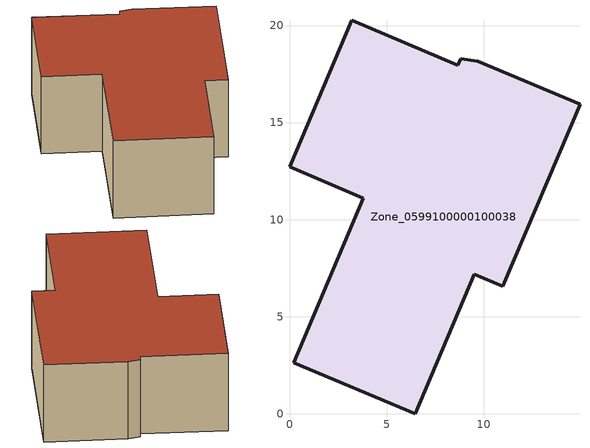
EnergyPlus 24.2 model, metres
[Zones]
Zone_0599100000100038
 floor ground (C_G): 0.21,2.63 3.79,11.11 0,12.72 3.2,20.27 8.68,17.95 8.83,18.29 9.7,18.17 14.97,15.94 10.98,6.56 9.52,7.18 6.49,0 z0
 wall outside (C_F): 3.79,11.11 0.21,2.63 6.49,0 9.52,7.18 10.98,6.56 14.97,15.94 9.7,18.17 8.83,18.29 8.68,17.95 3.2,20.27 0,12.72 3.79,11.11 z0:5.96
 roof outside (C_R): 9.7,18.17 8.83,18.29 8.68,17.95 3.2,20.27 0,12.72 3.79,11.11 0.21,2.63 6.49,0 9.52,7.18 10.98,6.56 14.97,15.94 z5.96
[BUILDING]
Pand.0599100000100038: North Axis=0; Terrain=City; Loads Convergence Tolerance Value=0.04; Temperature Convergence Tolerance Value=0.4; Solar Distribution=FullExterior; Maximum Number of Warmup Days=25; Minimum Number of Warmup Days=1
[Site:Location]
Rotterdam.The.Hague.AP_ZH_NLD Design_Conditions: Latitude=51.96; Longitude=4.45; Time Zone=1; Elevation=-4.5
[SITE:GROUNDTEMPERATURE:BUILDINGSURFACE]
18, 18, 18, 18, 18, 18, 18, 18, 18, 18, 18, 18
[MATERIAL] Thermal Absorptance=0.9; Solar Absorptance=0.7; Visible Absorptance=0.7
Name | Roughness | Thickness | Conductivity | Density | Specific Heat
G.D.1975-1991 | MediumSmooth | 0.15 | 0.288461 | 540 | 1210
F.D.1975-1991 | Rough | 0.3 | 0.230769 | 1920 | 840
R.D.1975-1991 | MediumRough | 0.2 | 0.153846 | 1500 | 1000
[CONSTRUCTION]
C_G: G.D.1975-1991
C_F: F.D.1975-1991
C_R: R.D.1975-1991
[ZONE]
Zone_0599100000100038: Type=1; Multiplier=1; Ceiling Height=Autocalculate; Volume=Autocalculate; Floor Area=autocalculate; Part of Total Floor Area=Yes
[ZONEINFILTRATION:DESIGNFLOWRATE]
Infil_Zone_0599100000100038: Zone or ZoneList or Space or SpaceList=Zone_0599100000100038; Schedule=AlwaysOn; Design Flow Rate Calculation Method=Flow/Area; Flow Rate per Floor Area=0.0042; Constant Term Coefficient=1; Temperature Term Coefficient=0; Velocity Term Coefficient=0; Velocity Squared Term Coefficient=0
[HVACTEMPLATE:ZONE:IDEALLOADSAIRSYSTEM]
Zone_0599100000100038: Maximum Heating Supply Air Temperature=50; Minimum Cooling Supply Air Temperature=13; Maximum Heating Supply Air Humidity Ratio=0.0156; Minimum Cooling Supply Air Humidity Ratio=0.0077; Heating Limit=NoLimit; Cooling Limit=NoLimit; Dehumidification Control Type=ConstantSensibleHeatRatio; Cooling Sensible Heat Ratio=0.7; Dehumidification Setpoint=60; Humidification Control Type=None; Humidification Setpoint=30; Outdoor Air Method=None; Outdoor Air Flow Rate per Person=0.00944; Outdoor Air Flow Rate per Zone Floor Area=0; Outdoor Air Flow Rate per Zone=0; Demand Controlled Ventilation Type=None; Outdoor Air Economizer Type=NoEconomizer; Heat Recovery Type=None; Sensible Heat Recovery Effectiveness=0.7; Latent Heat Recovery Effectiveness=0.65
[ZONECONTROL:THERMOSTAT]
ThermostatControl_Zone_0599100000100038: Zone or ZoneList=Zone_0599100000100038; Control Type Schedule=DualSetpointControlType; Control 1=Thermostat_Zone_0599100000100038; Temperature Difference Between Cutout And Setpoint=0
[THERMOSTATSETPOINT:DUALSETPOINT]
Thermostat_Zone_0599100000100038: Heating Setpoint Temperature Schedule=HeatingSetpoint_Zone_0599100000100038; Cooling Setpoint Temperature Schedule=CoolingSetpoint_Zone_0599100000100038
[SCHEDULE:COMPACT]
HeatingSetpoint_Zone_0599100000100038: Through: 12/31, For: AllDays, Until: 24:00, 21
CoolingSetpoint_Zone_0599100000100038: Through: 12/31, For: AllDays, Until: 24:00, 24
DualSetpointControlType: Through: 12/31, For: AllDays, Until: 24:00, 4
AlwaysOn: Through: 12/31, For: AllDays, Until: 24:00, 1
